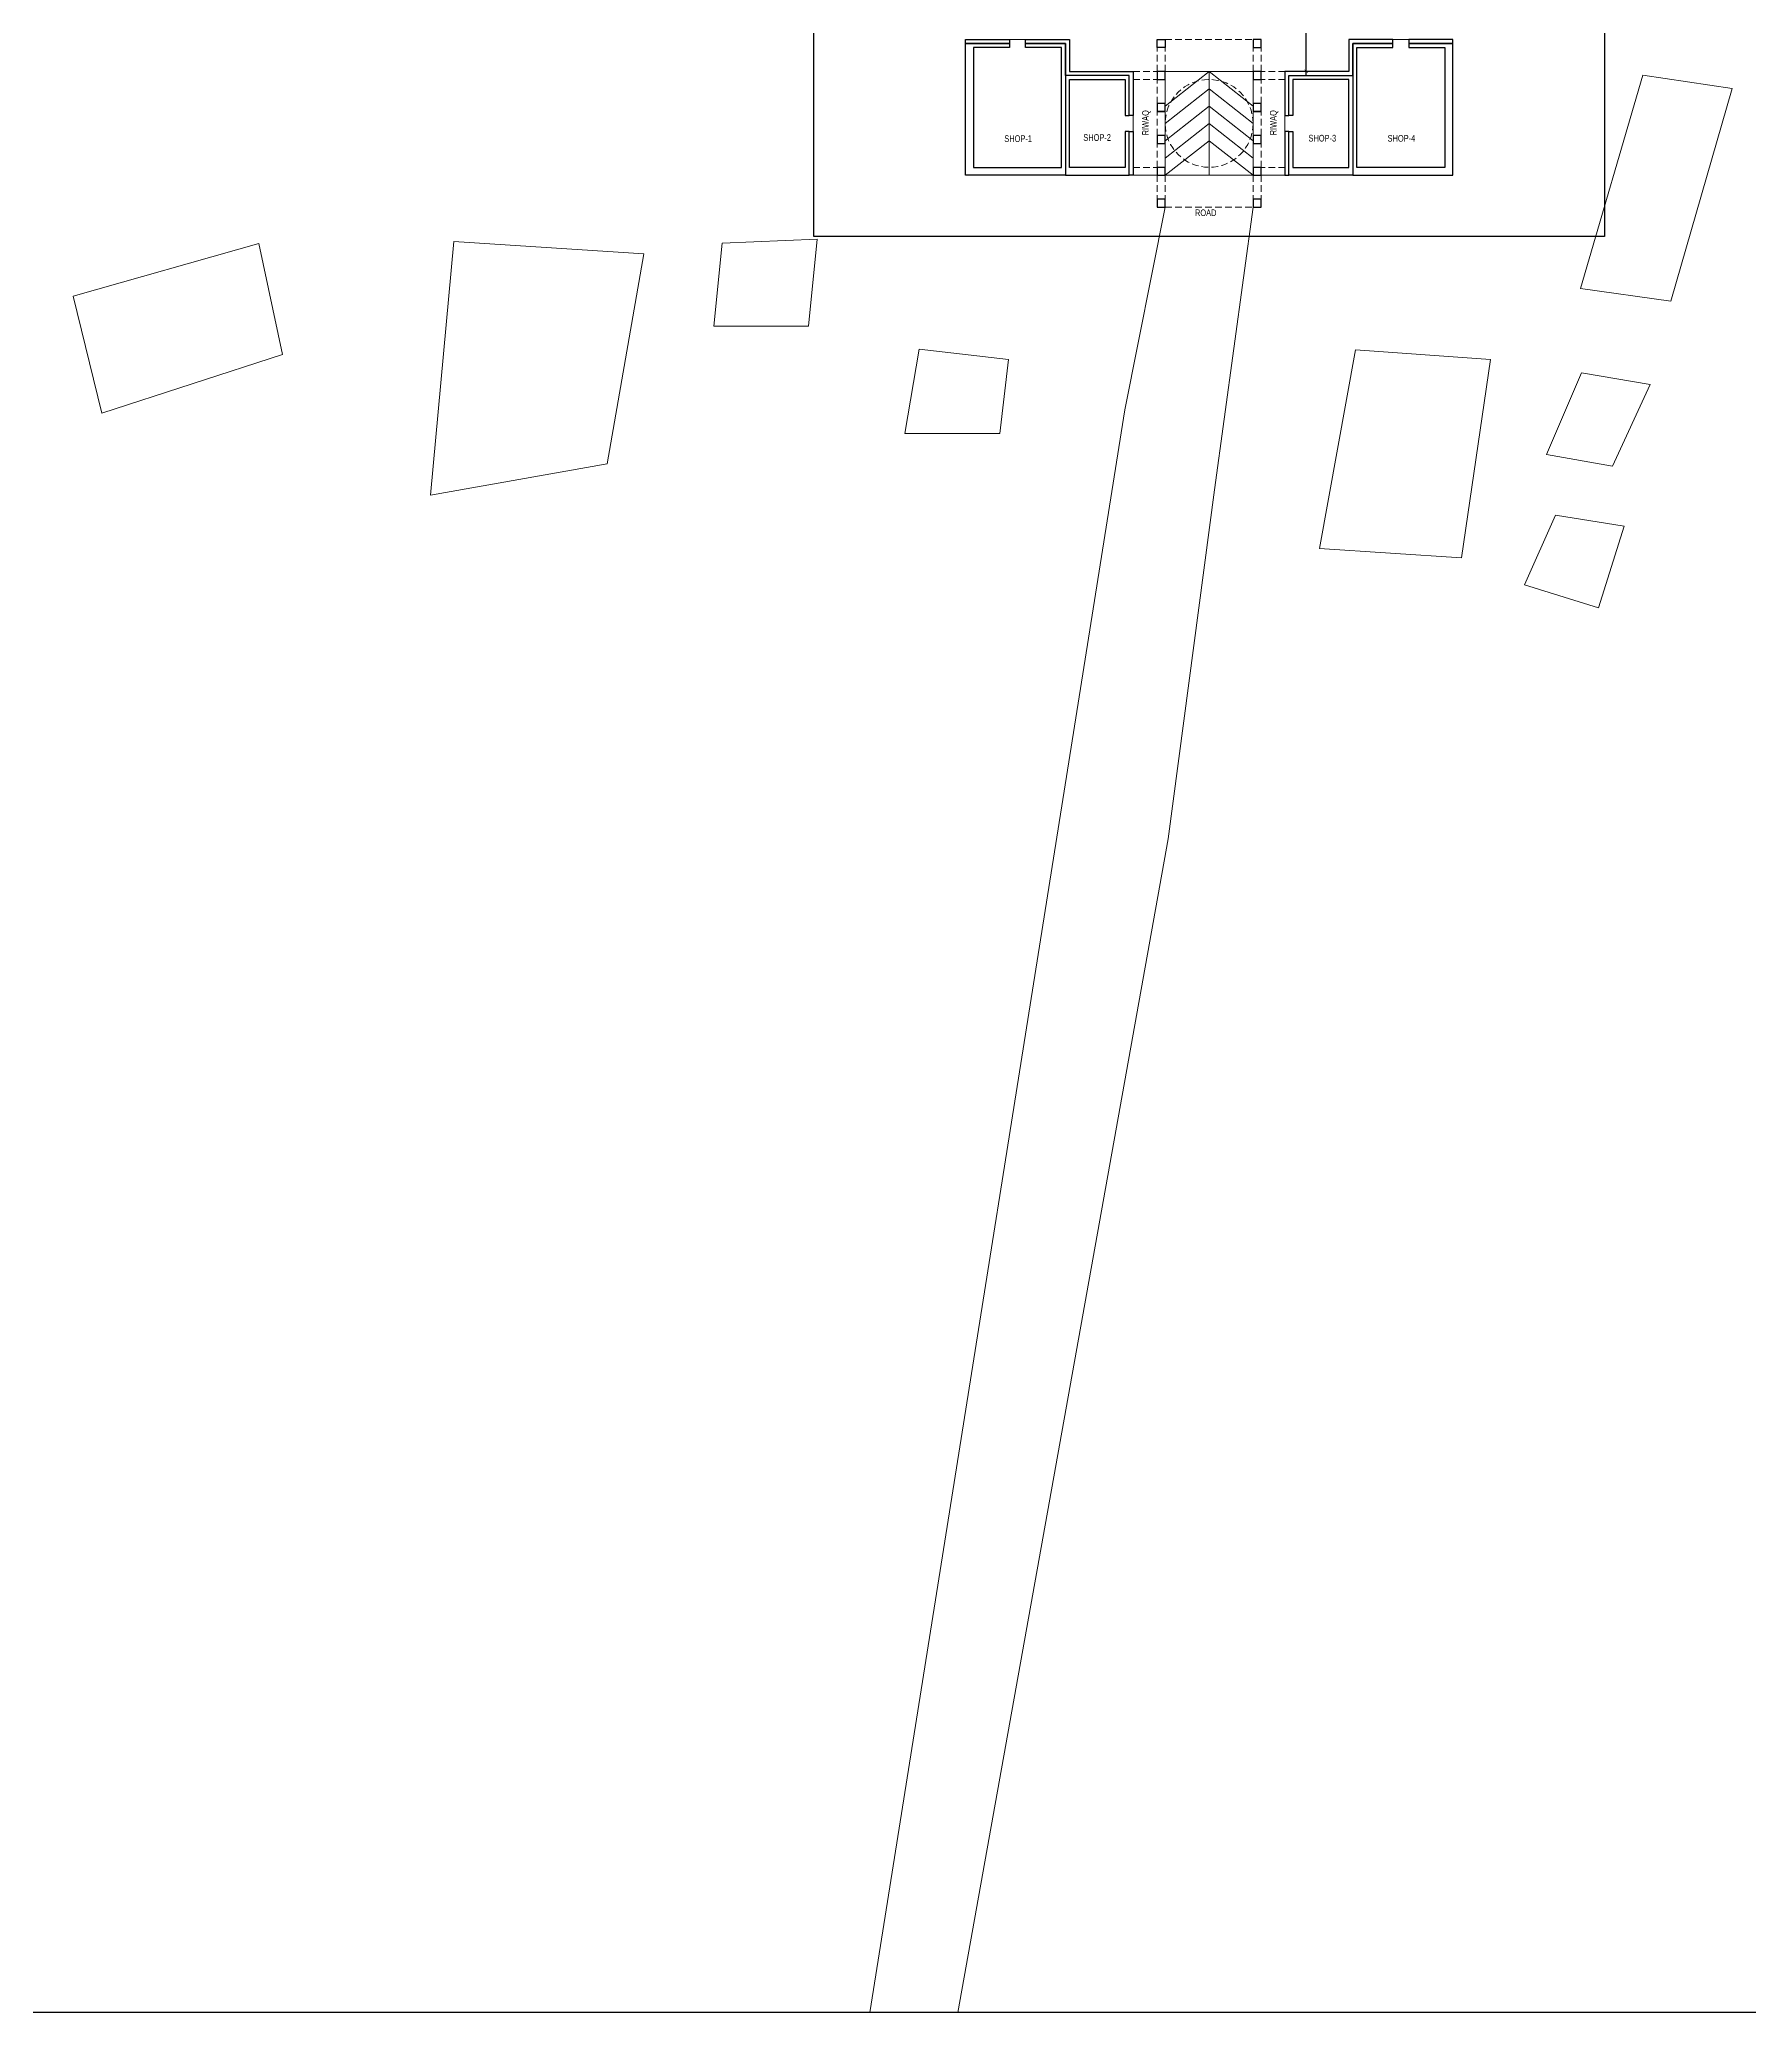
# Model space of a CAD drawing. Header units: millimetres. Extents: x 19 to 502, y 22 to 319.
# Drawn here: x 144.3 to 272.7, y 21.6 to 169.8 of the extents above; entities that cross this region are included whole.
import ezdxf

# ---------------------------------------------------------------- set-up
doc = ezdxf.new("R2010")
doc.units = ezdxf.units.MM
doc.linetypes.add('HIDDEN', pattern=[0.375, 0.25, -0.125])
for name, color, linetype, lineweight in [('Above', 31, 'Continuous', 15), ('Elevation 1', 41, 'Continuous', 15), ('Existing', 4, 'Continuous', 13), ('Road', 252, 'Continuous', 13), ('Wall', 42, 'Continuous', 30)]:
    doc.layers.add(name, color=color, linetype=linetype, lineweight=lineweight)
doc.layers.add('Dimension', color=133, linetype='Continuous')
doc.layers.add('Text', color=254, linetype='Continuous')
doc.styles.add('1', font='arial.ttf')
doc.styles.add('THAI', font='', dxfattribs={"width": 0.8})
doc.styles.get('THAI').set_extended_font_data('VNI-Avo')
doc.dimstyles.new('A3-100', dxfattribs={"dimtxt": 0.5, "dimasz": 0.25, "dimexe": 0.25, "dimexo": 0.25, "dimgap": 0.05, "dimtad": 1, "dimdec": 1, "dimzin": 0, "dimdsep": 46, "dimtxsty": '1', "dimblk": 'ARCHTICK', "dimcen": 0.1, "dimdle": 0.25, "dimclrd": 256, "dimclre": 256, "dimclrt": 256, "dimadec": 0, "dimazin": 0, "dimtfac": 1, "dimtdec": 1, "dimtofl": 0, "dimtmove": 0, "dimatfit": 3, "dimldrblk": 'ARCHTICK', "dimfxl": 1, "dimtfillclr": 256, "dimtolj": 1, "dimtzin": 0, "dimarcsym": 0})

# ---------------------------------------------------------------- blocks, each defined once
blk = doc.blocks.new('_ArchTick')
at = {"color": 0, "linetype": 'ByBlock', "const_width": 0.15}
blk.add_lwpolyline([(-0.5, -0.5), (0.5, 0.5)], dxfattribs=at)
blk = doc.blocks.new('*D161')
at = {"layer": 'Defpoints', "color": 0, "transparency": 16777216}
for p in [(239.41, 183.57), (242.62, 183.57), (242.62, 167.37)]:
    blk.add_point(p, dxfattribs=at)
at = {"layer": 'Dimension', "lineweight": -2, "transparency": 16777216}
for p, q in [((239.41, 167.12), (239.41, 183.82)), ((242.37, 183.57), (239.16, 183.57)), ((242.37, 167.37), (239.16, 167.37))]:
    blk.add_line(p, q, dxfattribs=at)
at = {"layer": 'Dimension', "lineweight": -2, "transparency": 16777216, "xscale": 0.25, "yscale": 0.25, "zscale": 0.25}
for p, rotation in [((239.41, 183.57), 90), ((239.41, 167.37), 270)]:
    blk.add_blockref('_ArchTick', p, dxfattribs=dict(at, rotation=rotation))
at = {"layer": 'Dimension', "transparency": 16777216, "insert": (239.11, 175.47), "char_height": 0.5, "attachment_point": 5, "rotation": 90, "style": '1'}
blk.add_mtext('\\A1;16.2', dxfattribs=at)

msp = doc.modelspace()

# ---------------------------------------------------------------- linework, layer by layer
for points in [[(18.59, 318.6), (438.59, 318.6), (438.59, 21.6), (18.59, 21.6)], [(202.42, 154.98), (202.42, 238.98), (261.82, 238.98), (261.82, 154.98)]]:
    msp.add_lwpolyline(points, close=True)
at = {"layer": 'Above', "linetype": 'HIDDEN', "ltscale": 2}
for p, q in [((228.22, 167.37), (228.22, 169.17)), ((228.82, 169.77), (235.42, 169.77)), ((228.82, 167.37), (228.82, 169.17)), ((235.42, 167.37), (235.42, 169.17)), ((236.02, 167.37), (236.02, 169.17)), ((226.42, 167.37), (228.22, 167.37)), ((226.42, 166.77), (228.22, 166.77)), ((228.22, 164.97), (228.22, 166.77)), ((237.82, 167.37), (236.02, 167.37)), ((236.02, 164.97), (236.02, 166.77)), ((237.82, 166.77), (236.02, 166.77)), ((228.22, 162.57), (228.22, 164.37)), ((236.02, 162.57), (236.02, 164.37)), ((228.22, 160.17), (228.22, 161.97)), ((236.02, 160.17), (236.02, 161.97)), ((226.42, 160.17), (228.22, 160.17)), ((237.82, 160.17), (236.02, 160.17)), ((228.22, 159.57), (228.22, 157.77)), ((228.82, 159.57), (228.82, 157.77)), ((235.42, 159.57), (235.42, 157.77)), ((236.02, 159.57), (236.02, 157.77)), ((228.82, 157.17), (235.42, 157.17))]:
    msp.add_line(p, q, dxfattribs=at)
msp.add_circle((232.12, 163.47), 3.3, dxfattribs=at)
at = {"layer": 'Elevation 1'}
for p, q in [((217.12, 169.77), (218.32, 169.77)), ((247.12, 169.77), (245.92, 169.77)), ((235.42, 167.37), (228.82, 167.37)), ((228.82, 164.97), (228.82, 166.77)), ((235.42, 164.97), (235.42, 166.77)), ((226.42, 164.07), (226.42, 162.87)), ((228.82, 162.57), (228.82, 164.37)), ((235.42, 162.57), (235.42, 164.37)), ((237.82, 164.07), (237.82, 162.87)), ((228.82, 160.17), (228.82, 161.97)), ((235.42, 160.17), (235.42, 161.97)), ((226.42, 159.57), (228.22, 159.57)), ((237.82, 159.57), (236.02, 159.57))]:
    msp.add_line(p, q, dxfattribs=at)
at = {"layer": 'Existing'}
for points in [[(264.69, 167.08), (271.42, 166.09), (266.81, 150.12), (260.02, 151.06), (264.69, 167.08)], [(146.79, 150.49), (148.95, 141.71), (162.51, 146.12), (160.74, 154.45), (146.79, 150.49)], [(175.39, 154.6), (189.65, 153.68), (186.9, 137.9), (173.63, 135.54), (175.39, 154.6)], [(195.54, 154.48), (202.68, 154.78), (202.02, 148.25), (194.92, 148.25), (195.54, 154.48)], [(210.35, 146.52), (217.05, 145.73), (216.39, 140.17), (209.27, 140.17), (210.35, 146.52)], [(243.11, 146.46), (253.27, 145.73), (251.08, 130.84), (240.41, 131.54), (243.11, 146.46)], [(260.09, 144.73), (265.25, 143.86), (262.43, 137.72), (257.46, 138.6), (260.09, 144.73)], [(258.14, 134.05), (263.3, 133.23), (261.38, 127.08), (255.81, 128.81), (258.14, 134.05)]]:
    msp.add_lwpolyline(points, dxfattribs=at)
at = {"layer": 'Road'}
for p, q in [((232.12, 159.57), (232.12, 167.37)), ((228.82, 159.57), (235.42, 159.57)), ((225.79, 141.95), (228.82, 157.17)), ((235.42, 157.17), (232.52, 135.95)), ((206.63, 21.6), (225.79, 141.95)), ((232.52, 135.95), (229.05, 109.74)), ((229.05, 109.74), (213.24, 21.6))]:
    msp.add_line(p, q, dxfattribs=at)
for points in [[(235.42, 164.77), (232.12, 167.37), (228.82, 164.77)], [(235.42, 163.47), (232.12, 166.07), (228.82, 163.47)], [(235.42, 162.17), (232.12, 164.77), (228.82, 162.17)], [(235.42, 160.87), (232.12, 163.47), (228.82, 160.87)], [(235.42, 159.57), (232.12, 162.17), (228.82, 159.57)]]:
    msp.add_lwpolyline(points, dxfattribs=at)
at = {"layer": 'Wall'}
for p, q in [((228.82, 164.37), (228.22, 164.37)), ((236.02, 164.37), (235.42, 164.37))]:
    msp.add_line(p, q, dxfattribs=at)
for points in [[(213.82, 169.77), (217.12, 169.77), (217.12, 169.47), (213.82, 169.47)], [(228.22, 169.17), (228.22, 169.77), (228.82, 169.77), (228.82, 169.17)], [(236.02, 169.17), (236.02, 169.77), (235.42, 169.77), (235.42, 169.17)], [(250.42, 169.77), (247.12, 169.77), (247.12, 169.47), (250.42, 169.47)], [(226.12, 162.87), (225.82, 162.87), (225.82, 160.17), (221.62, 160.17), (221.62, 166.77), (225.82, 166.77), (225.82, 164.07), (226.12, 164.07), (226.12, 167.07), (221.32, 167.07), (221.32, 159.57), (226.12, 159.57)], [(228.82, 166.77), (228.82, 167.37), (228.22, 167.37), (228.22, 166.77)], [(236.02, 166.77), (236.02, 167.37), (235.42, 167.37), (235.42, 166.77)], [(238.12, 162.87), (238.42, 162.87), (238.42, 160.17), (242.62, 160.17), (242.62, 166.77), (238.42, 166.77), (238.42, 164.07), (238.12, 164.07), (238.12, 167.07), (242.92, 167.07), (242.92, 159.57), (238.12, 159.57)], [(228.82, 164.37), (228.82, 164.97), (228.22, 164.97), (228.22, 164.37)], [(236.02, 164.37), (236.02, 164.97), (235.42, 164.97), (235.42, 164.37)], [(226.12, 162.87), (226.42, 162.87), (226.42, 159.57), (226.12, 159.57)], [(228.82, 161.97), (228.82, 162.57), (228.22, 162.57), (228.22, 161.97)], [(236.02, 161.97), (236.02, 162.57), (235.42, 162.57), (235.42, 161.97)], [(238.12, 162.87), (237.82, 162.87), (237.82, 159.57), (238.12, 159.57)], [(228.82, 159.57), (228.82, 160.17), (228.22, 160.17), (228.22, 159.57)], [(236.02, 159.57), (236.02, 160.17), (235.42, 160.17), (235.42, 159.57)], [(228.82, 157.17), (228.82, 157.77), (228.22, 157.77), (228.22, 157.17)], [(236.02, 157.17), (236.02, 157.77), (235.42, 157.77), (235.42, 157.17)]]:
    msp.add_lwpolyline(points, close=True, dxfattribs=at)
for points in [[(218.32, 169.47), (221.32, 169.47), (221.32, 159.57), (213.82, 159.57), (213.82, 169.47), (217.12, 169.47), (217.12, 169.17), (214.42, 169.17), (214.42, 160.17), (221.02, 160.17), (221.02, 169.17), (218.32, 169.17), (218.32, 169.47)], [(218.32, 169.47), (218.32, 169.77), (221.62, 169.77), (221.62, 167.37), (226.42, 167.37), (226.42, 164.07), (226.12, 164.07), (226.12, 167.07), (221.32, 167.07), (221.32, 169.47), (218.32, 169.47)], [(245.92, 169.47), (245.92, 169.77), (242.62, 169.77), (242.62, 167.37), (237.82, 167.37), (237.82, 164.07), (238.12, 164.07), (238.12, 167.07), (242.92, 167.07), (242.92, 169.47), (245.92, 169.47)], [(245.92, 169.47), (242.92, 169.47), (242.92, 159.57), (250.42, 159.57), (250.42, 169.47), (247.12, 169.47), (247.12, 169.17), (249.82, 169.17), (249.82, 160.17), (243.22, 160.17), (243.22, 169.17), (245.92, 169.17), (245.92, 169.47)]]:
    msp.add_lwpolyline(points, dxfattribs=at)

# ---------------------------------------------------------------- texts
at = {"layer": 'Text', "char_height": 0.5, "attachment_point": 1, "rotation": 90, "style": 'THAI'}
for insert in [(227.09, 157.84), (236.69, 157.84)]:
    msp.add_mtext_dynamic_manual_height_columns('\\pi4.73449;{\\fArial|b0|i0|c0|p34;RIWAQ}', width=11.2982, gutter_width=1, heights=[0], dxfattribs=dict(at, insert=insert))
at = {"layer": 'Text', "char_height": 0.5, "attachment_point": 1, "style": 'THAI'}
for s, insert in [('\\pi4.67269;{\\fArial|b0|i0|c0|p34;SHOP-1}', (212.06, 162.58)), ('\\pi4.63613;{\\fArial|b0|i0|c0|p34;SHOP-2}', (218.03, 162.66)), ('\\pi4.63409;{\\fArial|b0|i0|c0|p34;SHOP-3}', (234.95, 162.61)), ('\\pi4.6349;{\\fArial|b0|i0|c0|p34;SHOP-4}', (240.89, 162.6)), ('\\pi4.8787;{\\fArial|b0|i0|c0|p34;ROAD}', (226.18, 157.01))]:
    msp.add_mtext_dynamic_manual_height_columns(s, width=11.2982, gutter_width=1, heights=[0], dxfattribs=dict(at, insert=insert))

# ---------------------------------------------------------------- dimensions: what is measured, and where the dimension line sits
at = {"layer": 'Dimension'}
dim = msp.add_linear_dim(base=(239.41, 183.57), p1=(242.62, 167.37), p2=(242.62, 183.57), angle=90, dimstyle='A3-100', dxfattribs=at)
dim.commit()
dim.dimension.update_dxf_attribs({"geometry": '*D161', "text_midpoint": (239.11, 175.47)})

doc.saveas('drawing.dxf')
